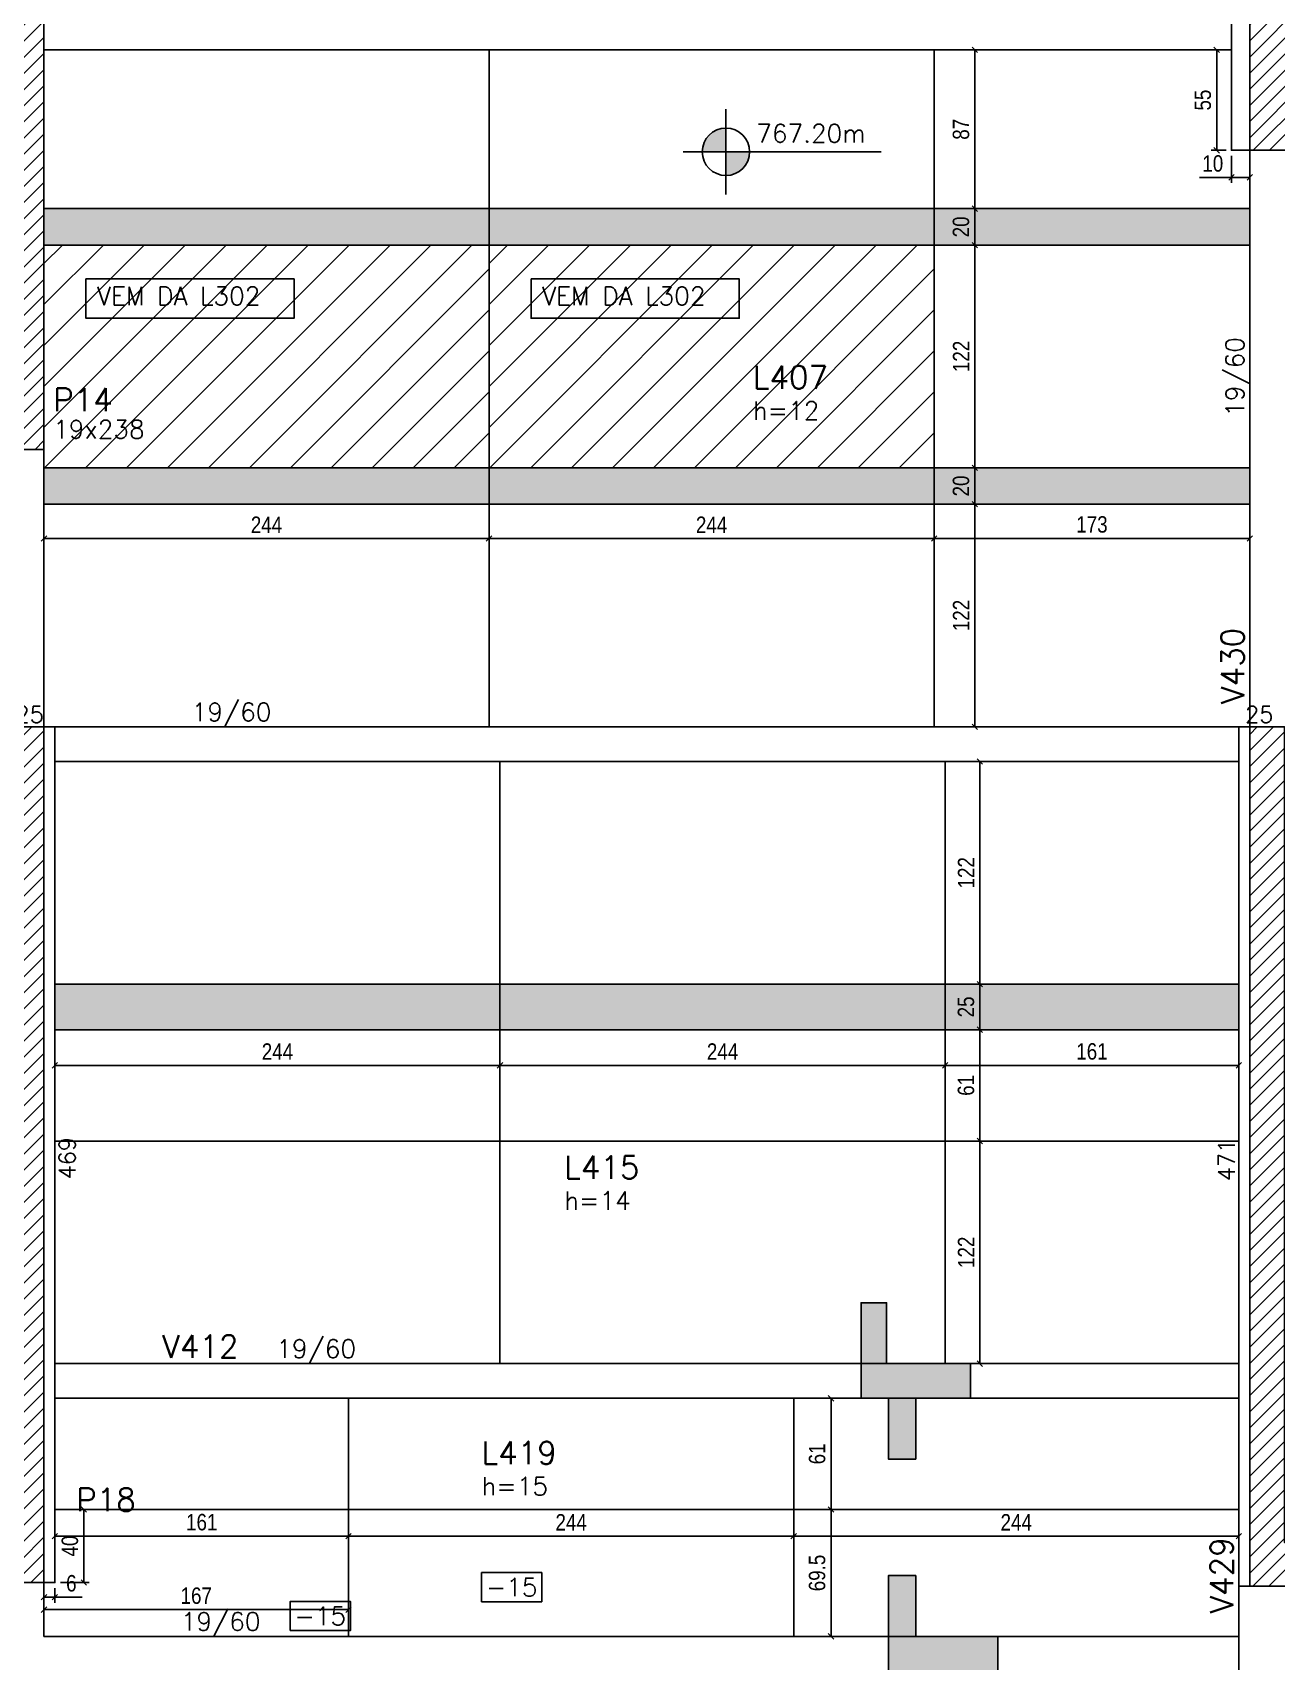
# Model space of a CAD drawing. Extents: x 1860 to 9314, y -614 to 3837.
# Drawn here: x 4224 to 4906, y 1354 to 2247 of the extents above; entities that cross this region are included whole.
import ezdxf
from ezdxf.enums import TextEntityAlignment as Align

# ---------------------------------------------------------------- set-up
doc = ezdxf.new("R2010")
doc.units = 0
for name, color, linetype in [('COTA', 241, 'Continuous'), ('F-CORTE', 4, 'Continuous'), ('F-LAJES-DIM', 2, 'Continuous'), ('F-LAJES-NOME', 4, 'Continuous'), ('F-NÍVEL-PLANTA', 2, 'Continuous'), ('F-PILARES-DIM', 172, 'Continuous'), ('F-PILARES-HACH', 174, 'Continuous'), ('F-PILARES-M', 170, 'Continuous'), ('F-PILARES-NOME', 170, 'Continuous'), ('F-PILARES-S', 170, 'Continuous'), ('F-PILARES-V', 170, 'Continuous'), ('F-SOLIDO-CORTE', 71, 'Continuous'), ('F-TEXTO', 6, 'Continuous'), ('F-VIGAS', 3, 'Continuous'), ('F-VIGAS-DIM', 2, 'Continuous'), ('F-VIGAS-NOME', 4, 'Continuous'), ('Painéis', 200, 'Continuous')]:
    doc.layers.add(name, color=color, linetype=linetype)
doc.layers.add('Hachura', color=251, linetype='Continuous', lineweight=9)
doc.styles.add('COTA TECNICA-50', font='techl___.ttf', dxfattribs={"height": 9})
doc.styles.add('MCP', font='romans.shx')
doc.styles.add('ROMANS', font='romans.shx')
doc.dimstyles.new('COTA PAINEL-50', dxfattribs={"dimtxt": 9, "dimasz": 3, "dimexe": 3, "dimexo": 3, "dimgap": 3, "dimtad": 1, "dimdec": 1, "dimzin": 12, "dimdsep": 46, "dimtxsty": 'COTA TECNICA-50', "dimblk1": 'OBLIQUE', "dimblk2": 'OBLIQUE', "dimsah": 1, "dimcen": 0.9, "dimclrd": 4, "dimclre": 4, "dimclrt": 240, "dimadec": 1, "dimazin": 3, "dimtfac": 1, "dimtdec": 1, "dimtmove": 0, "dimatfit": 3, "dimfxl": 1, "dimtolj": 1, "dimtzin": 12, "dimarcsym": 0})
pattern_1 = [(45, (3615.476, 1372.732), (-4.419417, 4.419417), [])]

# ---------------------------------------------------------------- blocks, each defined once
blk = doc.blocks.new('*U428')
at = {"layer": 'F-LAJES-DIM', "color": 1}
blk.add_lwpolyline([(0, 0), (33, 0), (33, 16), (0, 16)], close=True, dxfattribs=at)
at = {"layer": 'F-LAJES-DIM', "style": 'MCP'}
blk.add_attdef('DIM', text='', height=10, dxfattribs=at).set_placement((16.5, 8), align=Align.MIDDLE_CENTER)
blk = doc.blocks.new('*U15')
at = {"layer": 'F-VIGAS-DIM', "color": 1}
blk.add_lwpolyline([(0, 0), (33, 0), (33, 16), (0, 16)], close=True, dxfattribs=at)
at = {"layer": 'F-VIGAS-DIM', "style": 'MCP'}
blk.add_attdef('DIM', text='', height=10, dxfattribs=at).set_placement((16.5, 8), align=Align.MIDDLE_CENTER)
blk = doc.blocks.new('Nível - Planta')
at = {"layer": 'F-NÍVEL-PLANTA'}
h = blk.add_hatch(color=71, dxfattribs=at)
h.paths.add_polyline_path([(0, 0), (0, 0.26, 0.414214), (-0.26, 0)])
h.paths.add_polyline_path([(0.26, 0), (0, 0), (0, -0.26, 0.414214)])
for p, q in [((0, -0.469), (0, 0.469)), ((-0.469, 0), (1.704, 0))]:
    blk.add_line(p, q, dxfattribs=at)
blk.add_circle((0, 0), 0.26, dxfattribs=at)
at = {"layer": 'F-TEXTO', "color": 3, "style": 'MCP'}
blk.add_attdef('NÍVEL', (0.333, 0.102), '', height=0.2, dxfattribs=at)
blk = doc.blocks.new('_Oblique')
at = {"color": 0, "linetype": 'ByBlock', "lineweight": -2}
blk.add_line((-0.5, -0.5), (0.5, 0.5), dxfattribs=at)
blk = doc.blocks.new('*D609')
at = {"layer": 'COTA', "color": 4, "lineweight": -2, "transparency": 16777216}
for p, q in [((4721.48, 1988.23), (4743.81, 1988.23)), ((4740.81, 1866.23), (4740.81, 1988.23)), ((4721.48, 1866.23), (4743.81, 1866.23))]:
    blk.add_line(p, q, dxfattribs=at)
at = {"layer": 'Defpoints', "color": 0, "transparency": 16777216}
for p in [(4718.48, 1988.23), (4740.81, 1988.23), (4718.48, 1866.23)]:
    blk.add_point(p, dxfattribs=at)
at = {"layer": 'COTA', "color": 4, "lineweight": -2, "transparency": 16777216, "xscale": 3, "yscale": 3, "zscale": 3}
for p, rotation in [((4740.81, 1988.23), 90), ((4740.81, 1866.23), 270)]:
    blk.add_blockref('_Oblique', p, dxfattribs=dict(at, rotation=rotation))
at = {"layer": 'COTA', "color": 240, "transparency": 16777216, "insert": (4733.26, 1927.23), "char_height": 9, "attachment_point": 5, "rotation": 90, "style": 'COTA TECNICA-50'}
blk.add_mtext('\\A1;122', dxfattribs=at)
blk = doc.blocks.new('*D611')
at = {"layer": 'COTA', "color": 4, "lineweight": -2, "transparency": 16777216}
for p, q in [((4721.48, 2150.23), (4743.81, 2150.23)), ((4740.81, 2130.23), (4740.81, 2150.23)), ((4721.48, 2130.23), (4743.81, 2130.23))]:
    blk.add_line(p, q, dxfattribs=at)
at = {"layer": 'Defpoints', "color": 0, "transparency": 16777216}
for p in [(4718.48, 2150.23), (4740.81, 2150.23), (4718.48, 2130.23)]:
    blk.add_point(p, dxfattribs=at)
at = {"layer": 'COTA', "color": 4, "lineweight": -2, "transparency": 16777216, "xscale": 3, "yscale": 3, "zscale": 3}
for p, rotation in [((4740.81, 2150.23), 90), ((4740.81, 2130.23), 270)]:
    blk.add_blockref('_Oblique', p, dxfattribs=dict(at, rotation=rotation))
at = {"layer": 'COTA', "color": 240, "transparency": 16777216, "insert": (4733.22, 2140.23), "char_height": 9, "attachment_point": 5, "rotation": 90, "style": 'COTA TECNICA-50'}
blk.add_mtext('\\A1;20', dxfattribs=at)
blk = doc.blocks.new('*D612')
at = {"layer": 'COTA', "color": 4, "lineweight": -2, "transparency": 16777216}
for p, q in [((4721.48, 2237.23), (4743.81, 2237.23)), ((4740.81, 2150.23), (4740.81, 2237.23)), ((4721.48, 2150.23), (4743.81, 2150.23))]:
    blk.add_line(p, q, dxfattribs=at)
at = {"layer": 'Defpoints', "color": 0, "transparency": 16777216}
for p in [(4718.48, 2237.23), (4740.81, 2237.23), (4718.48, 2150.23)]:
    blk.add_point(p, dxfattribs=at)
at = {"layer": 'COTA', "color": 4, "lineweight": -2, "transparency": 16777216, "xscale": 3, "yscale": 3, "zscale": 3}
for p, rotation in [((4740.81, 2237.23), 90), ((4740.81, 2150.23), 270)]:
    blk.add_blockref('_Oblique', p, dxfattribs=dict(at, rotation=rotation))
at = {"layer": 'COTA', "color": 240, "transparency": 16777216, "insert": (4733.23, 2193.73), "char_height": 9, "attachment_point": 5, "rotation": 90, "style": 'COTA TECNICA-50'}
blk.add_mtext('\\A1;87', dxfattribs=at)
blk = doc.blocks.new('*D613')
at = {"layer": 'COTA', "color": 4, "lineweight": -2, "transparency": 16777216}
for p, q in [((4721.48, 2008.23), (4743.81, 2008.23)), ((4740.81, 1988.23), (4740.81, 2008.23)), ((4721.48, 1988.23), (4743.81, 1988.23))]:
    blk.add_line(p, q, dxfattribs=at)
at = {"layer": 'Defpoints', "color": 0, "transparency": 16777216}
for p in [(4718.48, 2008.23), (4740.81, 2008.23), (4718.48, 1988.23)]:
    blk.add_point(p, dxfattribs=at)
at = {"layer": 'COTA', "color": 4, "lineweight": -2, "transparency": 16777216, "xscale": 3, "yscale": 3, "zscale": 3}
for p, rotation in [((4740.81, 2008.23), 90), ((4740.81, 1988.23), 270)]:
    blk.add_blockref('_Oblique', p, dxfattribs=dict(at, rotation=rotation))
at = {"layer": 'COTA', "color": 240, "transparency": 16777216, "insert": (4733.22, 1998.23), "char_height": 9, "attachment_point": 5, "rotation": 90, "style": 'COTA TECNICA-50'}
blk.add_mtext('\\A1;20', dxfattribs=at)
blk = doc.blocks.new('*D614')
at = {"layer": 'COTA', "color": 4, "lineweight": -2, "transparency": 16777216}
for p, q in [((4721.48, 2130.23), (4743.81, 2130.23)), ((4740.81, 2008.23), (4740.81, 2130.23)), ((4721.48, 2008.23), (4743.81, 2008.23))]:
    blk.add_line(p, q, dxfattribs=at)
at = {"layer": 'Defpoints', "color": 0, "transparency": 16777216}
for p in [(4718.48, 2130.23), (4740.81, 2130.23), (4718.48, 2008.23)]:
    blk.add_point(p, dxfattribs=at)
at = {"layer": 'COTA', "color": 4, "lineweight": -2, "transparency": 16777216, "xscale": 3, "yscale": 3, "zscale": 3}
for p, rotation in [((4740.81, 2130.23), 90), ((4740.81, 2008.23), 270)]:
    blk.add_blockref('_Oblique', p, dxfattribs=dict(at, rotation=rotation))
at = {"layer": 'COTA', "color": 240, "transparency": 16777216, "insert": (4733.26, 2069.23), "char_height": 9, "attachment_point": 5, "rotation": 90, "style": 'COTA TECNICA-50'}
blk.add_mtext('\\A1;122', dxfattribs=at)
blk = doc.blocks.new('*D615')
at = {"layer": 'COTA', "color": 4, "lineweight": -2, "transparency": 16777216}
for p, q in [((4230.48, 1985.23), (4230.48, 1966.42)), ((4474.48, 1985.23), (4474.48, 1966.42)), ((4230.48, 1969.42), (4474.48, 1969.42))]:
    blk.add_line(p, q, dxfattribs=at)
at = {"layer": 'Defpoints', "color": 0, "transparency": 16777216}
for p in [(4230.48, 1988.23), (4474.48, 1988.23), (4474.48, 1969.42)]:
    blk.add_point(p, dxfattribs=at)
at = {"layer": 'COTA', "color": 4, "lineweight": -2, "transparency": 16777216, "xscale": 3, "yscale": 3, "zscale": 3, "rotation": 180}
blk.add_blockref('_Oblique', (4230.48, 1969.42), dxfattribs=at)
at = {"layer": 'COTA', "color": 4, "lineweight": -2, "transparency": 16777216, "xscale": 3, "yscale": 3, "zscale": 3}
blk.add_blockref('_Oblique', (4474.48, 1969.42), dxfattribs=at)
at = {"layer": 'COTA', "color": 240, "transparency": 16777216, "insert": (4352.48, 1976.98), "char_height": 9, "attachment_point": 5, "style": 'COTA TECNICA-50'}
blk.add_mtext('\\A1;244', dxfattribs=at)
blk = doc.blocks.new('*D616')
at = {"layer": 'COTA', "color": 4, "lineweight": -2, "transparency": 16777216}
for p, q in [((4474.48, 1985.23), (4474.48, 1966.42)), ((4718.48, 1985.23), (4718.48, 1966.42)), ((4474.48, 1969.42), (4718.48, 1969.42))]:
    blk.add_line(p, q, dxfattribs=at)
at = {"layer": 'Defpoints', "color": 0, "transparency": 16777216}
for p in [(4474.48, 1988.23), (4718.48, 1988.23), (4718.48, 1969.42)]:
    blk.add_point(p, dxfattribs=at)
at = {"layer": 'COTA', "color": 4, "lineweight": -2, "transparency": 16777216, "xscale": 3, "yscale": 3, "zscale": 3, "rotation": 180}
blk.add_blockref('_Oblique', (4474.48, 1969.42), dxfattribs=at)
at = {"layer": 'COTA', "color": 4, "lineweight": -2, "transparency": 16777216, "xscale": 3, "yscale": 3, "zscale": 3}
blk.add_blockref('_Oblique', (4718.48, 1969.42), dxfattribs=at)
at = {"layer": 'COTA', "color": 240, "transparency": 16777216, "insert": (4596.48, 1976.98), "char_height": 9, "attachment_point": 5, "style": 'COTA TECNICA-50'}
blk.add_mtext('\\A1;244', dxfattribs=at)
blk = doc.blocks.new('*D617')
at = {"layer": 'COTA', "color": 4, "lineweight": -2, "transparency": 16777216}
for p, q in [((4718.48, 1985.23), (4718.48, 1966.42)), ((4891.48, 1985.23), (4891.48, 1966.42)), ((4718.48, 1969.42), (4891.48, 1969.42))]:
    blk.add_line(p, q, dxfattribs=at)
at = {"layer": 'Defpoints', "color": 0, "transparency": 16777216}
for p in [(4718.48, 1988.23), (4891.48, 1988.23), (4891.48, 1969.42)]:
    blk.add_point(p, dxfattribs=at)
at = {"layer": 'COTA', "color": 4, "lineweight": -2, "transparency": 16777216, "xscale": 3, "yscale": 3, "zscale": 3, "rotation": 180}
blk.add_blockref('_Oblique', (4718.48, 1969.42), dxfattribs=at)
at = {"layer": 'COTA', "color": 4, "lineweight": -2, "transparency": 16777216, "xscale": 3, "yscale": 3, "zscale": 3}
blk.add_blockref('_Oblique', (4891.48, 1969.42), dxfattribs=at)
at = {"layer": 'COTA', "color": 240, "transparency": 16777216, "insert": (4804.98, 1977.11), "char_height": 9, "attachment_point": 5, "style": 'COTA TECNICA-50'}
blk.add_mtext('\\A1;173', dxfattribs=at)
blk = doc.blocks.new('*D618')
at = {"layer": 'COTA', "color": 4, "lineweight": -2, "transparency": 16777216}
for p, q in [((4878.48, 2237.23), (4870.37, 2237.23)), ((4873.37, 2237.23), (4873.37, 2182.23)), ((4878.48, 2182.23), (4870.37, 2182.23))]:
    blk.add_line(p, q, dxfattribs=at)
at = {"layer": 'Defpoints', "color": 0, "transparency": 16777216}
for p in [(4881.48, 2237.23), (4873.37, 2182.23), (4881.48, 2182.23)]:
    blk.add_point(p, dxfattribs=at)
at = {"layer": 'COTA', "color": 4, "lineweight": -2, "transparency": 16777216, "xscale": 3, "yscale": 3, "zscale": 3}
for p, rotation in [((4873.37, 2237.23), 90), ((4873.37, 2182.23), 270)]:
    blk.add_blockref('_Oblique', p, dxfattribs=dict(at, rotation=rotation))
at = {"layer": 'COTA', "color": 240, "transparency": 16777216, "insert": (4865.77, 2209.73), "char_height": 9, "attachment_point": 5, "rotation": 90, "style": 'COTA TECNICA-50'}
blk.add_mtext('\\A1;55', dxfattribs=at)
blk = doc.blocks.new('*D619')
at = {"layer": 'COTA', "color": 4, "lineweight": -2, "transparency": 16777216}
for p, q in [((4881.48, 2179.23), (4881.48, 2164.36)), ((4891.48, 2179.23), (4891.48, 2164.36)), ((4881.48, 2167.36), (4863.99, 2167.36)), ((4891.48, 2167.36), (4881.48, 2167.36))]:
    blk.add_line(p, q, dxfattribs=at)
at = {"layer": 'Defpoints', "color": 0, "transparency": 16777216}
for p in [(4881.48, 2182.23), (4891.48, 2182.23), (4881.48, 2167.36)]:
    blk.add_point(p, dxfattribs=at)
at = {"layer": 'COTA', "color": 4, "lineweight": -2, "transparency": 16777216, "xscale": 3, "yscale": 3, "zscale": 3, "rotation": 180}
blk.add_blockref('_Oblique', (4881.48, 2167.36), dxfattribs=at)
at = {"layer": 'COTA', "color": 4, "lineweight": -2, "transparency": 16777216, "xscale": 3, "yscale": 3, "zscale": 3}
blk.add_blockref('_Oblique', (4891.48, 2167.36), dxfattribs=at)
at = {"layer": 'COTA', "color": 240, "transparency": 16777216, "insert": (4871.23, 2174.95), "char_height": 9, "attachment_point": 5, "style": 'COTA TECNICA-50'}
blk.add_mtext('\\A1;10', dxfattribs=at)
blk = doc.blocks.new('*D620')
at = {"layer": 'COTA', "color": 4, "lineweight": -2, "transparency": 16777216}
for p, q in [((4236.48, 1697.23), (4236.48, 1677.68)), ((4480.48, 1697.23), (4480.48, 1677.68)), ((4236.48, 1680.68), (4480.48, 1680.68))]:
    blk.add_line(p, q, dxfattribs=at)
at = {"layer": 'Defpoints', "color": 0, "transparency": 16777216}
for p in [(4236.48, 1700.23), (4480.48, 1700.23), (4480.48, 1680.68)]:
    blk.add_point(p, dxfattribs=at)
at = {"layer": 'COTA', "color": 4, "lineweight": -2, "transparency": 16777216, "xscale": 3, "yscale": 3, "zscale": 3, "rotation": 180}
blk.add_blockref('_Oblique', (4236.48, 1680.68), dxfattribs=at)
at = {"layer": 'COTA', "color": 4, "lineweight": -2, "transparency": 16777216, "xscale": 3, "yscale": 3, "zscale": 3}
blk.add_blockref('_Oblique', (4480.48, 1680.68), dxfattribs=at)
at = {"layer": 'COTA', "color": 240, "transparency": 16777216, "insert": (4358.48, 1688.25), "char_height": 9, "attachment_point": 5, "style": 'COTA TECNICA-50'}
blk.add_mtext('\\A1;244', dxfattribs=at)
blk = doc.blocks.new('*D621')
at = {"layer": 'COTA', "color": 4, "lineweight": -2, "transparency": 16777216}
for p, q in [((4480.48, 1697.23), (4480.48, 1677.68)), ((4724.48, 1697.23), (4724.48, 1677.68)), ((4480.48, 1680.68), (4724.48, 1680.68))]:
    blk.add_line(p, q, dxfattribs=at)
at = {"layer": 'Defpoints', "color": 0, "transparency": 16777216}
for p in [(4480.48, 1700.23), (4724.48, 1700.23), (4724.48, 1680.68)]:
    blk.add_point(p, dxfattribs=at)
at = {"layer": 'COTA', "color": 4, "lineweight": -2, "transparency": 16777216, "xscale": 3, "yscale": 3, "zscale": 3, "rotation": 180}
blk.add_blockref('_Oblique', (4480.48, 1680.68), dxfattribs=at)
at = {"layer": 'COTA', "color": 4, "lineweight": -2, "transparency": 16777216, "xscale": 3, "yscale": 3, "zscale": 3}
blk.add_blockref('_Oblique', (4724.48, 1680.68), dxfattribs=at)
at = {"layer": 'COTA', "color": 240, "transparency": 16777216, "insert": (4602.48, 1688.25), "char_height": 9, "attachment_point": 5, "style": 'COTA TECNICA-50'}
blk.add_mtext('\\A1;244', dxfattribs=at)
blk = doc.blocks.new('*D622')
at = {"layer": 'COTA', "color": 4, "lineweight": -2, "transparency": 16777216}
for p, q in [((4724.48, 1697.23), (4724.48, 1677.68)), ((4885.48, 1697.23), (4885.48, 1677.68)), ((4724.48, 1680.68), (4885.48, 1680.68))]:
    blk.add_line(p, q, dxfattribs=at)
at = {"layer": 'Defpoints', "color": 0, "transparency": 16777216}
for p in [(4724.48, 1700.23), (4885.48, 1700.23), (4885.48, 1680.68)]:
    blk.add_point(p, dxfattribs=at)
at = {"layer": 'COTA', "color": 4, "lineweight": -2, "transparency": 16777216, "xscale": 3, "yscale": 3, "zscale": 3, "rotation": 180}
blk.add_blockref('_Oblique', (4724.48, 1680.68), dxfattribs=at)
at = {"layer": 'COTA', "color": 4, "lineweight": -2, "transparency": 16777216, "xscale": 3, "yscale": 3, "zscale": 3}
blk.add_blockref('_Oblique', (4885.48, 1680.68), dxfattribs=at)
at = {"layer": 'COTA', "color": 240, "transparency": 16777216, "insert": (4804.98, 1688.28), "char_height": 9, "attachment_point": 5, "style": 'COTA TECNICA-50'}
blk.add_mtext('\\A1;161', dxfattribs=at)
blk = doc.blocks.new('*D623')
at = {"layer": 'COTA', "color": 4, "lineweight": -2, "transparency": 16777216}
for p, q in [((4727.48, 1639.23), (4746.55, 1639.23)), ((4743.55, 1517.23), (4743.55, 1639.23)), ((4727.48, 1517.23), (4746.55, 1517.23))]:
    blk.add_line(p, q, dxfattribs=at)
at = {"layer": 'Defpoints', "color": 0, "transparency": 16777216}
for p in [(4724.48, 1639.23), (4743.55, 1639.23), (4724.48, 1517.23)]:
    blk.add_point(p, dxfattribs=at)
at = {"layer": 'COTA', "color": 4, "lineweight": -2, "transparency": 16777216, "xscale": 3, "yscale": 3, "zscale": 3}
for p, rotation in [((4743.55, 1639.23), 90), ((4743.55, 1517.23), 270)]:
    blk.add_blockref('_Oblique', p, dxfattribs=dict(at, rotation=rotation))
at = {"layer": 'COTA', "color": 240, "transparency": 16777216, "insert": (4735.99, 1578.23), "char_height": 9, "attachment_point": 5, "rotation": 90, "style": 'COTA TECNICA-50'}
blk.add_mtext('\\A1;122', dxfattribs=at)
blk = doc.blocks.new('*D624')
at = {"layer": 'COTA', "color": 4, "lineweight": -2, "transparency": 16777216}
for p, q in [((4727.48, 1700.23), (4746.55, 1700.23)), ((4743.55, 1639.23), (4743.55, 1700.23)), ((4727.48, 1639.23), (4746.55, 1639.23))]:
    blk.add_line(p, q, dxfattribs=at)
at = {"layer": 'Defpoints', "color": 0, "transparency": 16777216}
for p in [(4724.48, 1700.23), (4743.55, 1700.23), (4724.48, 1639.23)]:
    blk.add_point(p, dxfattribs=at)
at = {"layer": 'COTA', "color": 4, "lineweight": -2, "transparency": 16777216, "xscale": 3, "yscale": 3, "zscale": 3}
for p, rotation in [((4743.55, 1700.23), 90), ((4743.55, 1639.23), 270)]:
    blk.add_blockref('_Oblique', p, dxfattribs=dict(at, rotation=rotation))
at = {"layer": 'COTA', "color": 240, "transparency": 16777216, "insert": (4735.95, 1669.73), "char_height": 9, "attachment_point": 5, "rotation": 90, "style": 'COTA TECNICA-50'}
blk.add_mtext('\\A1;61', dxfattribs=at)
blk = doc.blocks.new('*D625')
at = {"layer": 'COTA', "color": 4, "lineweight": -2, "transparency": 16777216}
for p, q in [((4727.48, 1725.23), (4746.55, 1725.23)), ((4743.55, 1700.23), (4743.55, 1725.23)), ((4727.48, 1700.23), (4746.55, 1700.23))]:
    blk.add_line(p, q, dxfattribs=at)
at = {"layer": 'Defpoints', "color": 0, "transparency": 16777216}
for p in [(4724.48, 1725.23), (4743.55, 1725.23), (4724.48, 1700.23)]:
    blk.add_point(p, dxfattribs=at)
at = {"layer": 'COTA', "color": 4, "lineweight": -2, "transparency": 16777216, "xscale": 3, "yscale": 3, "zscale": 3}
for p, rotation in [((4743.55, 1725.23), 90), ((4743.55, 1700.23), 270)]:
    blk.add_blockref('_Oblique', p, dxfattribs=dict(at, rotation=rotation))
at = {"layer": 'COTA', "color": 240, "transparency": 16777216, "insert": (4735.95, 1712.73), "char_height": 9, "attachment_point": 5, "rotation": 90, "style": 'COTA TECNICA-50'}
blk.add_mtext('\\A1;25', dxfattribs=at)
blk = doc.blocks.new('*D626')
at = {"layer": 'COTA', "color": 4, "lineweight": -2, "transparency": 16777216}
for p, q in [((4727.48, 1847.23), (4746.55, 1847.23)), ((4743.55, 1725.23), (4743.55, 1847.23)), ((4727.48, 1725.23), (4746.55, 1725.23))]:
    blk.add_line(p, q, dxfattribs=at)
at = {"layer": 'Defpoints', "color": 0, "transparency": 16777216}
for p in [(4724.48, 1847.23), (4743.55, 1847.23), (4724.48, 1725.23)]:
    blk.add_point(p, dxfattribs=at)
at = {"layer": 'COTA', "color": 4, "lineweight": -2, "transparency": 16777216, "xscale": 3, "yscale": 3, "zscale": 3}
for p, rotation in [((4743.55, 1847.23), 90), ((4743.55, 1725.23), 270)]:
    blk.add_blockref('_Oblique', p, dxfattribs=dict(at, rotation=rotation))
at = {"layer": 'COTA', "color": 240, "transparency": 16777216, "insert": (4735.99, 1786.23), "char_height": 9, "attachment_point": 5, "rotation": 90, "style": 'COTA TECNICA-50'}
blk.add_mtext('\\A1;122', dxfattribs=at)
blk = doc.blocks.new('*D627')
at = {"layer": 'COTA', "color": 4, "lineweight": -2, "transparency": 16777216}
for p, q in [((4230.48, 1370.73), (4230.48, 1385.4)), ((4397.48, 1370.73), (4397.48, 1385.4)), ((4230.48, 1382.4), (4397.48, 1382.4))]:
    blk.add_line(p, q, dxfattribs=at)
at = {"layer": 'Defpoints', "color": 0, "transparency": 16777216}
for p in [(4397.48, 1382.4), (4230.48, 1367.73), (4397.48, 1367.73)]:
    blk.add_point(p, dxfattribs=at)
at = {"layer": 'COTA', "color": 4, "lineweight": -2, "transparency": 16777216, "xscale": 3, "yscale": 3, "zscale": 3, "rotation": 180}
blk.add_blockref('_Oblique', (4230.48, 1382.4), dxfattribs=at)
at = {"layer": 'COTA', "color": 4, "lineweight": -2, "transparency": 16777216, "xscale": 3, "yscale": 3, "zscale": 3}
blk.add_blockref('_Oblique', (4397.48, 1382.4), dxfattribs=at)
at = {"layer": 'COTA', "color": 240, "transparency": 16777216, "insert": (4313.98, 1389.99), "char_height": 9, "attachment_point": 5, "style": 'COTA TECNICA-50'}
blk.add_mtext('\\A1;167', dxfattribs=at)
blk = doc.blocks.new('*D628')
at = {"layer": 'COTA', "color": 4, "lineweight": -2, "transparency": 16777216}
for p, q in [((4236.48, 1434.23), (4236.48, 1419.69)), ((4397.48, 1434.23), (4397.48, 1419.69)), ((4236.48, 1422.69), (4397.48, 1422.69))]:
    blk.add_line(p, q, dxfattribs=at)
at = {"layer": 'Defpoints', "color": 0, "transparency": 16777216}
for p in [(4236.48, 1437.23), (4397.48, 1437.23), (4397.48, 1422.69)]:
    blk.add_point(p, dxfattribs=at)
at = {"layer": 'COTA', "color": 4, "lineweight": -2, "transparency": 16777216, "xscale": 3, "yscale": 3, "zscale": 3, "rotation": 180}
blk.add_blockref('_Oblique', (4236.48, 1422.69), dxfattribs=at)
at = {"layer": 'COTA', "color": 4, "lineweight": -2, "transparency": 16777216, "xscale": 3, "yscale": 3, "zscale": 3}
blk.add_blockref('_Oblique', (4397.48, 1422.69), dxfattribs=at)
at = {"layer": 'COTA', "color": 240, "transparency": 16777216, "insert": (4316.98, 1430.28), "char_height": 9, "attachment_point": 5, "style": 'COTA TECNICA-50'}
blk.add_mtext('\\A1;161', dxfattribs=at)
blk = doc.blocks.new('*D629')
at = {"layer": 'COTA', "color": 4, "lineweight": -2, "transparency": 16777216}
for p, q in [((4397.48, 1434.73), (4397.48, 1419.69)), ((4641.48, 1434.23), (4641.48, 1419.69)), ((4397.48, 1422.69), (4641.48, 1422.69))]:
    blk.add_line(p, q, dxfattribs=at)
at = {"layer": 'Defpoints', "color": 0, "transparency": 16777216}
for p in [(4397.48, 1437.73), (4641.48, 1437.23), (4641.48, 1422.69)]:
    blk.add_point(p, dxfattribs=at)
at = {"layer": 'COTA', "color": 4, "lineweight": -2, "transparency": 16777216, "xscale": 3, "yscale": 3, "zscale": 3, "rotation": 180}
blk.add_blockref('_Oblique', (4397.48, 1422.69), dxfattribs=at)
at = {"layer": 'COTA', "color": 4, "lineweight": -2, "transparency": 16777216, "xscale": 3, "yscale": 3, "zscale": 3}
blk.add_blockref('_Oblique', (4641.48, 1422.69), dxfattribs=at)
at = {"layer": 'COTA', "color": 240, "transparency": 16777216, "insert": (4519.48, 1430.25), "char_height": 9, "attachment_point": 5, "style": 'COTA TECNICA-50'}
blk.add_mtext('\\A1;244', dxfattribs=at)
blk = doc.blocks.new('*D630')
at = {"layer": 'COTA', "color": 4, "lineweight": -2, "transparency": 16777216}
for p, q in [((4641.48, 1434.23), (4641.48, 1419.69)), ((4885.48, 1434.23), (4885.48, 1419.69)), ((4641.48, 1422.69), (4885.48, 1422.69))]:
    blk.add_line(p, q, dxfattribs=at)
at = {"layer": 'Defpoints', "color": 0, "transparency": 16777216}
for p in [(4641.48, 1437.23), (4885.48, 1437.23), (4885.48, 1422.69)]:
    blk.add_point(p, dxfattribs=at)
at = {"layer": 'COTA', "color": 4, "lineweight": -2, "transparency": 16777216, "xscale": 3, "yscale": 3, "zscale": 3, "rotation": 180}
blk.add_blockref('_Oblique', (4641.48, 1422.69), dxfattribs=at)
at = {"layer": 'COTA', "color": 4, "lineweight": -2, "transparency": 16777216, "xscale": 3, "yscale": 3, "zscale": 3}
blk.add_blockref('_Oblique', (4885.48, 1422.69), dxfattribs=at)
at = {"layer": 'COTA', "color": 240, "transparency": 16777216, "insert": (4763.48, 1430.25), "char_height": 9, "attachment_point": 5, "style": 'COTA TECNICA-50'}
blk.add_mtext('\\A1;244', dxfattribs=at)
blk = doc.blocks.new('*D631')
at = {"layer": 'COTA', "color": 4, "lineweight": -2, "transparency": 16777216}
for p, q in [((4644.48, 1437.23), (4664.96, 1437.23)), ((4661.96, 1367.73), (4661.96, 1437.23)), ((4644.48, 1367.73), (4664.96, 1367.73))]:
    blk.add_line(p, q, dxfattribs=at)
at = {"layer": 'Defpoints', "color": 0, "transparency": 16777216}
for p in [(4641.48, 1437.23), (4661.96, 1437.23), (4641.48, 1367.73)]:
    blk.add_point(p, dxfattribs=at)
at = {"layer": 'COTA', "color": 4, "lineweight": -2, "transparency": 16777216, "xscale": 3, "yscale": 3, "zscale": 3}
for p, rotation in [((4661.96, 1437.23), 90), ((4661.96, 1367.73), 270)]:
    blk.add_blockref('_Oblique', p, dxfattribs=dict(at, rotation=rotation))
at = {"layer": 'COTA', "color": 240, "transparency": 16777216, "insert": (4654.33, 1402.48), "char_height": 9, "attachment_point": 5, "rotation": 90, "style": 'COTA TECNICA-50'}
blk.add_mtext('\\A1;69.5', dxfattribs=at)
blk = doc.blocks.new('*D632')
at = {"layer": 'COTA', "color": 4, "lineweight": -2, "transparency": 16777216}
for p, q in [((4644.48, 1498.23), (4664.96, 1498.23)), ((4661.96, 1437.23), (4661.96, 1498.23)), ((4644.48, 1437.23), (4664.96, 1437.23))]:
    blk.add_line(p, q, dxfattribs=at)
at = {"layer": 'Defpoints', "color": 0, "transparency": 16777216}
for p in [(4641.48, 1498.23), (4661.96, 1498.23), (4641.48, 1437.23)]:
    blk.add_point(p, dxfattribs=at)
at = {"layer": 'COTA', "color": 4, "lineweight": -2, "transparency": 16777216, "xscale": 3, "yscale": 3, "zscale": 3}
for p, rotation in [((4661.96, 1498.23), 90), ((4661.96, 1437.23), 270)]:
    blk.add_blockref('_Oblique', p, dxfattribs=dict(at, rotation=rotation))
at = {"layer": 'COTA', "color": 240, "transparency": 16777216, "insert": (4654.36, 1467.73), "char_height": 9, "attachment_point": 5, "rotation": 90, "style": 'COTA TECNICA-50'}
blk.add_mtext('\\A1;61', dxfattribs=at)
blk = doc.blocks.new('*D769')
at = {"layer": 'COTA', "color": 4, "lineweight": -2, "transparency": 16777216}
for p, q in [((4230.48, 1394.23), (4230.48, 1386.19)), ((4236.48, 1394.23), (4236.48, 1386.19)), ((4230.48, 1389.19), (4236.48, 1389.19)), ((4236.48, 1389.19), (4251.48, 1389.19))]:
    blk.add_line(p, q, dxfattribs=at)
at = {"layer": 'Defpoints', "color": 0, "transparency": 16777216}
for p in [(4230.48, 1397.23), (4236.48, 1397.23), (4236.48, 1389.19)]:
    blk.add_point(p, dxfattribs=at)
at = {"layer": 'COTA', "color": 4, "lineweight": -2, "transparency": 16777216, "xscale": 3, "yscale": 3, "zscale": 3, "rotation": 180}
blk.add_blockref('_Oblique', (4230.48, 1389.19), dxfattribs=at)
at = {"layer": 'COTA', "color": 4, "lineweight": -2, "transparency": 16777216, "xscale": 3, "yscale": 3, "zscale": 3}
blk.add_blockref('_Oblique', (4236.48, 1389.19), dxfattribs=at)
at = {"layer": 'COTA', "color": 240, "transparency": 16777216, "insert": (4245.48, 1396.78), "char_height": 9, "attachment_point": 5, "style": 'COTA TECNICA-50'}
blk.add_mtext('\\A1;6', dxfattribs=at)
blk = doc.blocks.new('*D770')
at = {"layer": 'COTA', "color": 4, "lineweight": -2, "transparency": 16777216}
for p, q in [((4239.48, 1437.23), (4255.32, 1437.23)), ((4252.32, 1437.23), (4252.32, 1397.23)), ((4239.48, 1397.23), (4255.32, 1397.23))]:
    blk.add_line(p, q, dxfattribs=at)
at = {"layer": 'Defpoints', "color": 0, "transparency": 16777216}
for p in [(4236.48, 1437.23), (4236.48, 1397.23), (4252.32, 1397.23)]:
    blk.add_point(p, dxfattribs=at)
at = {"layer": 'COTA', "color": 4, "lineweight": -2, "transparency": 16777216, "xscale": 3, "yscale": 3, "zscale": 3}
for p, rotation in [((4252.32, 1437.23), 90), ((4252.32, 1397.23), 270)]:
    blk.add_blockref('_Oblique', p, dxfattribs=dict(at, rotation=rotation))
at = {"layer": 'COTA', "color": 240, "transparency": 16777216, "insert": (4244.73, 1417.23), "char_height": 9, "attachment_point": 5, "rotation": 90, "style": 'COTA TECNICA-50'}
blk.add_mtext('\\A1;40', dxfattribs=at)

msp = doc.modelspace()

# ---------------------------------------------------------------- hatches: boundary and pattern name
at = {"layer": 'F-PILARES-HACH', "linetype": 'Continuous'}
h = msp.add_hatch(dxfattribs=at)
h.set_pattern_fill('ANSI31', color=256, scale=50, style=0)
h.set_pattern_definition(pattern_1)
h.paths.add_polyline_path([(4891.48, 2182.23), (4921.48, 2182.23), (4921.48, 2357.23), (4891.48, 2357.23)], flags=16)
h = msp.add_hatch(dxfattribs=at)
h.set_pattern_fill('ANSI31', color=256, scale=50, style=0)
h.set_pattern_definition(pattern_1)
h.paths.add_polyline_path([(4211.48, 2018.23), (4230.48, 2018.23), (4230.48, 2256.23), (4211.48, 2256.23)], flags=16)
h = msp.add_hatch(dxfattribs=at)
h.set_pattern_fill('ANSI31', color=256, scale=50, style=0)
h.set_pattern_definition(pattern_1)
h.paths.add_polyline_path([(4230.48, 1397.23), (4230.48, 1866.23), (4211.48, 1866.23), (4211.48, 1416.23), (3991.48, 1416.23), (3991.48, 1397.23)], flags=16)
h = msp.add_hatch(dxfattribs=at)
h.set_pattern_fill('ANSI31', color=256, scale=50, style=0)
h.set_pattern_definition(pattern_1)
h.paths.add_polyline_path([(4891.48, 1395.23), (5129.48, 1395.23), (5129.48, 1419.23), (4910.48, 1419.23), (4910.48, 1866.23), (4891.48, 1866.23)], flags=16)
at = {"layer": 'F-SOLIDO-CORTE', "linetype": 'Continuous'}
for points in [[(4678.42, 1498.23), (4693.42, 1498.23), (4693.42, 1464.88), (4708.42, 1464.88), (4708.42, 1498.23), (4738.42, 1498.23), (4738.42, 1517.23), (4692.42, 1517.23), (4692.42, 1550.58), (4678.42, 1550.58)], [(4753.42, 1348.73), (4753.42, 1367.73), (4708.42, 1367.73), (4708.42, 1401.08), (4693.42, 1401.08), (4693.42, 1348.73), (4693.42, 1315.38), (4708.42, 1315.38), (4708.42, 1348.73)]]:
    msp.add_hatch(color=256, dxfattribs=at).paths.add_polyline_path(points, flags=16)
at = {"layer": 'Hachura', "linetype": 'ByBlock'}
h = msp.add_hatch(color=256, dxfattribs=at)
h.dxf.hatch_style = 1
h.paths.add_polyline_path([(4230.48, 2150.23), (4230.48, 2130.23), (4474.48, 2130.23), (4474.48, 2150.23)])
h.paths.add_polyline_path([(4718.48, 2130.23), (4718.48, 2150.23), (4474.48, 2150.23), (4474.48, 2130.23)])
h.paths.add_polyline_path([(4891.48, 2130.23), (4891.48, 2150.23), (4718.48, 2150.23), (4718.48, 2130.23)])
h.paths.add_polyline_path([(4891.48, 1988.23), (4891.48, 2008.23), (4718.48, 2008.23), (4718.48, 1988.23)])
h.paths.add_polyline_path([(4474.48, 2008.23), (4474.48, 1988.23), (4718.48, 1988.23), (4718.48, 2008.23)])
h.paths.add_polyline_path([(4230.48, 2008.23), (4230.48, 1988.23), (4474.48, 1988.23), (4474.48, 2008.23)])
h = msp.add_hatch(dxfattribs=at)
h.set_pattern_fill('ANSI31', color=256, scale=5)
h.paths.add_polyline_path([(4474.48, 2130.23), (4230.48, 2130.23), (4230.48, 2018.23), (4230.48, 2008.23), (4474.48, 2008.23)])
h = msp.add_hatch(dxfattribs=at)
h.set_pattern_fill('ANSI31', color=256, scale=5)
h.set_pattern_definition([(45, (244, 0), (-11.22532, 11.22532), [])])
h.paths.add_polyline_path([(4718.48, 2130.23), (4474.48, 2130.23), (4474.48, 2018.23), (4474.48, 2008.23), (4718.48, 2008.23)])
h = msp.add_hatch(color=256, dxfattribs=at)
h.dxf.hatch_style = 1
h.paths.add_polyline_path([(4236.48, 1725.23), (4236.48, 1700.23), (4480.48, 1700.23), (4480.48, 1725.23)])
h.paths.add_polyline_path([(4724.48, 1700.23), (4724.48, 1725.23), (4480.48, 1725.23), (4480.48, 1700.23)])
h.paths.add_polyline_path([(4885.48, 1700.23), (4885.48, 1725.23), (4724.48, 1725.23), (4724.48, 1700.23)])

# ---------------------------------------------------------------- linework, layer by layer
at = {"layer": 'COTA'}
for points in [[(4253.48, 2111.75), (4367.62, 2111.75), (4367.62, 2090.2), (4253.48, 2090.2)], [(4497.48, 2111.75), (4611.62, 2111.75), (4611.62, 2090.2), (4497.48, 2090.2)]]:
    msp.add_lwpolyline(points, close=True, dxfattribs=at)
at = {"layer": 'F-CORTE', "linetype": 'Continuous'}
for points in [[(4678.42, 1550.58), (4678.42, 1498.23), (4693.42, 1498.23), (4693.42, 1464.88)], [(4708.42, 1464.88), (4708.42, 1498.23), (4738.42, 1498.23), (4738.42, 1517.23), (4692.42, 1517.23), (4692.42, 1550.58)], [(4693.42, 1401.08), (4693.42, 1348.73), (4693.42, 1315.38)], [(4708.42, 1315.38), (4708.42, 1348.73), (4753.42, 1348.73), (4753.42, 1367.73), (4708.42, 1367.73), (4708.42, 1401.08)]]:
    msp.add_lwpolyline(points, dxfattribs=at)
at = {"layer": 'F-PILARES-M', "linetype": 'Continuous'}
for points in [[(4891.48, 2357.23), (4881.48, 2357.23), (4881.48, 2182.23), (4891.48, 2182.23), (4891.48, 2357.23)], [(4236.48, 1866.23), (4230.48, 1866.23), (4230.48, 1397.23), (4236.48, 1397.23), (4236.48, 1866.23)], [(4891.48, 1866.23), (4885.48, 1866.23), (4885.48, 1395.23), (4891.48, 1395.23), (4891.48, 1866.23)]]:
    msp.add_lwpolyline(points, dxfattribs=at)
at = {"layer": 'F-PILARES-S', "linetype": 'Continuous'}
msp.add_lwpolyline([(4211.48, 2018.23), (4230.48, 2018.23), (4230.48, 2256.23), (4211.48, 2256.23), (4211.48, 2018.23)], dxfattribs=at)
at = {"layer": 'F-PILARES-V', "linetype": 'Continuous'}
for points in [[(4891.48, 2182.23), (4921.48, 2182.23), (4921.48, 2357.23), (4891.48, 2357.23), (4891.48, 2182.23)], [(4230.48, 1397.23), (4230.48, 1866.23), (4211.48, 1866.23), (4211.48, 1416.23), (3991.48, 1416.23), (3991.48, 1397.23), (4230.48, 1397.23)], [(4891.48, 1395.23), (5129.48, 1395.23), (5129.48, 1419.23), (4910.48, 1419.23), (4910.48, 1866.23), (4891.48, 1866.23), (4891.48, 1395.23)]]:
    msp.add_lwpolyline(points, dxfattribs=at)
at = {"layer": 'F-SOLIDO-CORTE'}
for points in [[(4678.42, 1498.23), (4693.42, 1498.23), (4693.42, 1464.88), (4708.42, 1464.88), (4708.42, 1498.23), (4738.42, 1498.23), (4738.42, 1517.23), (4692.42, 1517.23), (4692.42, 1550.58), (4678.42, 1550.58), (4678.42, 1498.23)], [(4753.42, 1348.73), (4753.42, 1367.73), (4708.42, 1367.73), (4708.42, 1401.08), (4693.42, 1401.08), (4693.42, 1348.73), (4693.42, 1315.38), (4708.42, 1315.38), (4708.42, 1348.73), (4753.42, 1348.73)]]:
    msp.add_lwpolyline(points, dxfattribs=at)
at = {"layer": 'F-VIGAS'}
for points in [[(4230.48, 2237.23), (4881.48, 2237.23)], [(4891.48, 2182.23), (4891.48, 1866.23)], [(4230.48, 1866.23), (4230.48, 2018.23)], [(4885.48, 1866.23), (4236.48, 1866.23)], [(4885.48, 1847.23), (4236.48, 1847.23)], [(4885.48, 1517.23), (4236.48, 1517.23)], [(4236.48, 1498.23), (4885.48, 1498.23)], [(4230.48, 1367.73), (4230.48, 1397.23)], [(4885.48, 1395.23), (4885.48, 1348.73)], [(4872.98, 1367.73), (4230.48, 1367.73)], [(4885.48, 1367.73), (4872.98, 1367.73)]]:
    msp.add_lwpolyline(points, dxfattribs=at)
at = {"layer": 'Painéis'}
for points in [[(4474.48, 1866.23), (4474.48, 2237.23)], [(4718.48, 1866.23), (4718.48, 2237.23)], [(4230.48, 2150.23), (4891.48, 2150.23)], [(4230.48, 2130.23), (4891.48, 2130.23)], [(4891.48, 2008.23), (4230.48, 2008.23)], [(4891.48, 1988.23), (4230.48, 1988.23)], [(4480.48, 1517.23), (4480.48, 1847.23)], [(4724.48, 1517.23), (4724.48, 1847.23)], [(4885.48, 1725.23), (4236.48, 1725.23)], [(4885.48, 1700.23), (4236.48, 1700.23)], [(4885.48, 1639.23), (4236.48, 1639.23)], [(4397.48, 1498.23), (4397.48, 1367.73)], [(4641.48, 1498.23), (4641.48, 1367.73)], [(4236.48, 1437.23), (4885.48, 1437.23)]]:
    msp.add_lwpolyline(points, dxfattribs=at)

# ---------------------------------------------------------------- block references
at = {"layer": 'F-LAJES-DIM', "linetype": 'Continuous'}
msp.add_blockref('*U428', (4470.39, 1386.69), dxfattribs=at).add_auto_attribs({'DIM': '-15'})
at = {"layer": 'F-NÍVEL-PLANTA', "linetype": 'Continuous', "xscale": 50, "yscale": 50, "zscale": 50}
msp.add_blockref('Nível - Planta', (4604.32, 2181.39), dxfattribs=at).add_auto_attribs({'NÍVEL': '767.20m'})
at = {"layer": 'F-VIGAS-DIM', "linetype": 'Continuous'}
msp.add_blockref('*U15', (4365.48, 1370.86), dxfattribs=at).add_auto_attribs({'DIM': '-15'})

# ---------------------------------------------------------------- texts
at = {"layer": 'COTA', "style": 'ROMANS'}
for p in [(4259.55, 2097.35), (4503.55, 2097.35)]:
    msp.add_text('VEM DA L302', height=10, dxfattribs=at).set_placement(p)
at = {"layer": 'F-LAJES-DIM', "linetype": 'Continuous', "style": 'MCP'}
for s, p in [('h=12', (4619.11, 2034.54)), ('h=14', (4515.71, 1601.56)), ('h=15', (4470.39, 1445.05))]:
    msp.add_text(s, height=10, dxfattribs=at).set_placement(p)
at = {"layer": 'F-LAJES-NOME', "linetype": 'Continuous', "style": 'MCP'}
for s, p in [('L407', (4619.11, 2051.54)), ('L415', (4515.71, 1618.56)), ('L419', (4470.39, 1462.05))]:
    msp.add_text(s, height=12.5, dxfattribs=at).set_placement(p)
at = {"layer": 'F-PILARES-DIM', "linetype": 'Continuous', "style": 'MCP'}
for s, height, p in [('19x238', 10, (4235.53, 2024.27)), ('25', 9, (4214.98, 1868.48)), ('25', 9, (4888.98, 1868.48))]:
    msp.add_text(s, height=height, dxfattribs=at).set_placement(p)
for s, p in [('469', (4247.73, 1618.23)), ('471', (4883.23, 1617.23))]:
    msp.add_text(s, height=9, rotation=90, dxfattribs=at).set_placement(p)
at = {"layer": 'F-PILARES-NOME', "linetype": 'Continuous', "style": 'MCP'}
for s, p in [('P14', (4235.53, 2039.27)), ('P18', (4248.17, 1436.4))]:
    msp.add_text(s, height=12.5, dxfattribs=at).set_placement(p)
at = {"layer": 'F-VIGAS-DIM', "linetype": 'Continuous', "style": 'MCP'}
msp.add_text('19/60', height=10, rotation=90, dxfattribs=at).set_placement((4888.35, 2036.14))
for p in [(4311.48, 1869.36), (4357.87, 1520.36), (4305.48, 1370.86)]:
    msp.add_text('19/60', height=10, dxfattribs=at).set_placement(p)
at = {"layer": 'F-VIGAS-NOME', "linetype": 'Continuous', "style": 'MCP'}
for s, p in [('V430', (4888.35, 1878.73)), ('V429', (4882.35, 1380.23))]:
    msp.add_text(s, height=12.5, rotation=90, dxfattribs=at).set_placement(p)
msp.add_text('V412', height=12.5, dxfattribs=at).set_placement((4295.37, 1520.36))

# ---------------------------------------------------------------- dimensions: what is measured, and where the dimension line sits
at = {"layer": 'COTA'}
for base, p1, p2, picture, middle in [((4740.81, 2237.23), (4718.48, 2150.23), (4718.48, 2237.23), '*D612', (4733.23, 2193.73)), ((4740.81, 2150.23), (4718.48, 2130.23), (4718.48, 2150.23), '*D611', (4733.22, 2140.23)), ((4740.81, 2130.23), (4718.48, 2008.23), (4718.48, 2130.23), '*D614', (4733.26, 2069.23)), ((4743.55, 1847.23), (4724.48, 1725.23), (4724.48, 1847.23), '*D626', (4735.99, 1786.23)), ((4743.55, 1725.23), (4724.48, 1700.23), (4724.48, 1725.23), '*D625', (4735.95, 1712.73)), ((4743.55, 1700.23), (4724.48, 1639.23), (4724.48, 1700.23), '*D624', (4735.95, 1669.73)), ((4661.96, 1498.23), (4641.48, 1437.23), (4641.48, 1498.23), '*D632', (4654.36, 1467.73))]:
    dim = msp.add_linear_dim(base=base, p1=p1, p2=p2, angle=90, dimstyle='COTA PAINEL-50', override={"dimtmove": 1}, dxfattribs=at)
    dim.commit()
    dim.dimension.update_dxf_attribs({"geometry": picture, "text_midpoint": middle})
for base, p1, p2, picture, middle in [((4873.37, 2182.23), (4881.48, 2237.23), (4881.48, 2182.23), '*D618', (4865.77, 2209.73)), ((4740.81, 2008.23), (4718.48, 1988.23), (4718.48, 2008.23), '*D613', (4733.22, 1998.23)), ((4740.81, 1988.23), (4718.48, 1866.23), (4718.48, 1988.23), '*D609', (4733.26, 1927.23)), ((4743.55, 1639.23), (4724.48, 1517.23), (4724.48, 1639.23), '*D623', (4735.99, 1578.23)), ((4252.32, 1397.23), (4236.48, 1437.23), (4236.48, 1397.23), '*D770', (4244.73, 1417.23)), ((4661.96, 1437.23), (4641.48, 1367.73), (4641.48, 1437.23), '*D631', (4654.33, 1402.48))]:
    dim = msp.add_linear_dim(base=base, p1=p1, p2=p2, angle=90, dimstyle='COTA PAINEL-50', dxfattribs=at)
    dim.commit()
    dim.dimension.update_dxf_attribs({"geometry": picture, "text_midpoint": middle})
for base, p1, p2, picture, middle in [((4881.48, 2167.36), (4891.48, 2182.23), (4881.48, 2182.23), '*D619', (4871.23, 2174.95)), ((4474.48, 1969.42), (4230.48, 1988.23), (4474.48, 1988.23), '*D615', (4352.48, 1976.98)), ((4480.48, 1680.68), (4236.48, 1700.23), (4480.48, 1700.23), '*D620', (4358.48, 1688.25)), ((4397.48, 1422.69), (4236.48, 1437.23), (4397.48, 1437.23), '*D628', (4316.98, 1430.28)), ((4236.48, 1389.19), (4230.48, 1397.23), (4236.48, 1397.23), '*D769', (4245.48, 1396.78)), ((4397.48, 1382.4), (4230.48, 1367.73), (4397.48, 1367.73), '*D627', (4313.98, 1389.99))]:
    dim = msp.add_linear_dim(base=base, p1=p1, p2=p2, dimstyle='COTA PAINEL-50', dxfattribs=at)
    dim.commit()
    dim.dimension.update_dxf_attribs({"geometry": picture, "text_midpoint": middle})
for base, p1, p2, picture, middle in [((4718.48, 1969.42), (4474.48, 1988.23), (4718.48, 1988.23), '*D616', (4596.48, 1976.98)), ((4891.48, 1969.42), (4718.48, 1988.23), (4891.48, 1988.23), '*D617', (4804.98, 1977.11)), ((4724.48, 1680.68), (4480.48, 1700.23), (4724.48, 1700.23), '*D621', (4602.48, 1688.25)), ((4885.48, 1680.68), (4724.48, 1700.23), (4885.48, 1700.23), '*D622', (4804.98, 1688.28)), ((4641.48, 1422.69), (4397.48, 1437.73), (4641.48, 1437.23), '*D629', (4519.48, 1430.25)), ((4885.48, 1422.69), (4641.48, 1437.23), (4885.48, 1437.23), '*D630', (4763.48, 1430.25))]:
    dim = msp.add_linear_dim(base=base, p1=p1, p2=p2, dimstyle='COTA PAINEL-50', override={"dimtmove": 1}, dxfattribs=at)
    dim.commit()
    dim.dimension.update_dxf_attribs({"geometry": picture, "text_midpoint": middle})

doc.saveas('drawing.dxf')
